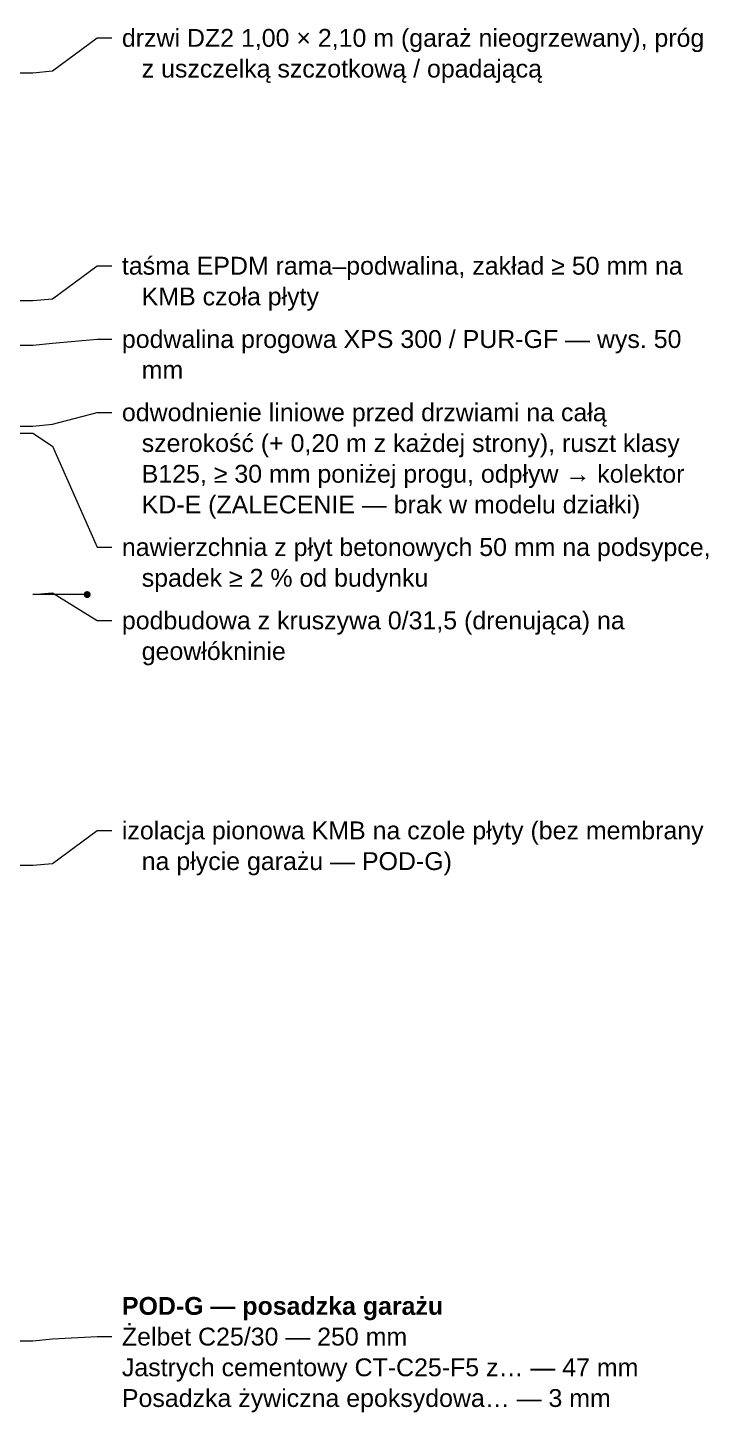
# Model space of a CAD drawing. Header units: metres. Extents: x -0.4 to 46.8, y -1.3 to 1.1.
# Drawn here: x 46.135 to 46.822, y -1.102 to 0.295 of the extents above; entities that cross this region are included whole.
import ezdxf

# ---------------------------------------------------------------- set-up
doc = ezdxf.new("R2010")
doc.units = ezdxf.units.M
doc.layers.add('A-OPISY', color=2, linetype='Continuous', lineweight=25)
doc.styles.add('PL_ARIAL', font='arial.ttf')
doc.styles.add('PL_ARIAL_B', font='arialbd.ttf')

msp = doc.modelspace()

# ---------------------------------------------------------------- hatches: boundary and pattern name
at = {"layer": 'A-OPISY', "true_color": 0x000000}
msp.add_hatch(color=7, dxfattribs=at).paths.add_polyline_path([(46.1986, -0.2767), (46.1984, -0.2758), (46.1981, -0.275), (46.1975, -0.2743), (46.1968, -0.2737), (46.196, -0.2734), (46.1951, -0.2732), (46.1942, -0.2734), (46.1933, -0.2737), (46.1926, -0.2743), (46.192, -0.275), (46.1917, -0.2758), (46.1916, -0.2767), (46.1917, -0.2777), (46.192, -0.2785), (46.1926, -0.2792), (46.1933, -0.2798), (46.1942, -0.2801), (46.1951, -0.2802), (46.196, -0.2801), (46.1968, -0.2798), (46.1975, -0.2792), (46.1981, -0.2785), (46.1984, -0.2777)])

# ---------------------------------------------------------------- linework, layer by layer
at = {"layer": 'A-OPISY', "lineweight": 18, "ltscale": 0.01}
for points in [[(45.3001, 0.25), (46.1401, 0.25), (46.1601, 0.2519), (46.2051, 0.2852), (46.2201, 0.2852)], [(45.3471, 0.02), (46.1401, 0.02), (46.1601, 0.0219), (46.2051, 0.0552), (46.2201, 0.0552)], [(45.3451, -0.025), (46.1401, -0.025), (46.1601, -0.0231), (46.2051, -0.0188), (46.2201, -0.0188)], [(45.5751, -0.1067), (46.1401, -0.1067), (46.1601, -0.1049), (46.2051, -0.0928), (46.2201, -0.0928)], [(45.9951, -0.1137), (46.1401, -0.1137), (46.1601, -0.1269), (46.2051, -0.2288), (46.2201, -0.2288)], [(44.9301, -0.175), (44.9301, -1.03), (46.1401, -1.03), (46.1601, -1.0281), (46.2051, -1.0258), (46.2201, -1.0258)], [(46.1951, -0.2767), (46.1401, -0.2767), (46.1601, -0.2749), (46.2051, -0.3028), (46.2201, -0.3028)], [(45.3081, -0.55), (46.1401, -0.55), (46.1601, -0.5481), (46.2051, -0.5148), (46.2201, -0.5148)]]:
    msp.add_lwpolyline(points, dxfattribs=at)

# ---------------------------------------------------------------- texts
at = {"layer": 'A-OPISY'}
for s, style, p in [('drzwi DZ2 1,00 × 2,10 m (garaż nieogrzewany), próg', 'PL_ARIAL', (46.2301, 0.2762)), ('z uszczelką szczotkową / opadającą', 'PL_ARIAL', (46.2501, 0.2452)), ('taśma EPDM rama–podwalina, zakład ≥ 50 mm na', 'PL_ARIAL', (46.2301, 0.0462)), ('KMB czoła płyty', 'PL_ARIAL', (46.2501, 0.0152)), ('podwalina progowa XPS 300 / PUR-GF — wys. 50', 'PL_ARIAL', (46.2301, -0.0278)), ('mm', 'PL_ARIAL', (46.2501, -0.0588)), ('odwodnienie liniowe przed drzwiami na całą', 'PL_ARIAL', (46.2301, -0.1018)), ('szerokość (+ 0,20 m z każdej strony), ruszt klasy', 'PL_ARIAL', (46.2501, -0.1328)), ('B125, ≥ 30 mm poniżej progu, odpływ → kolektor', 'PL_ARIAL', (46.2501, -0.1638)), ('KD-E (ZALECENIE — brak w modelu działki)', 'PL_ARIAL', (46.2501, -0.1948)), ('nawierzchnia z płyt betonowych 50 mm na podsypce,', 'PL_ARIAL', (46.2301, -0.2378)), ('spadek ≥ 2 % od budynku', 'PL_ARIAL', (46.2501, -0.2688)), ('podbudowa z kruszywa 0/31,5 (drenująca) na', 'PL_ARIAL', (46.2301, -0.3118)), ('geowłókninie', 'PL_ARIAL', (46.2501, -0.3428)), ('izolacja pionowa KMB na czole płyty (bez membrany', 'PL_ARIAL', (46.2301, -0.5238)), ('na płycie garażu — POD-G)', 'PL_ARIAL', (46.2501, -0.5548)), ('POD-G — posadzka garażu', 'PL_ARIAL_B', (46.2301, -1.0038)), ('Żelbet C25/30 — 250 mm', 'PL_ARIAL', (46.2301, -1.0348)), ('Jastrych cementowy CT-C25-F5 z… — 47 mm', 'PL_ARIAL', (46.2301, -1.0658)), ('Posadzka żywiczna epoksydowa… — 3 mm', 'PL_ARIAL', (46.2301, -1.0968))]:
    msp.add_text(s, height=0.018, dxfattribs=dict(at, style=style)).set_placement(p)

doc.saveas('drawing.dxf')
